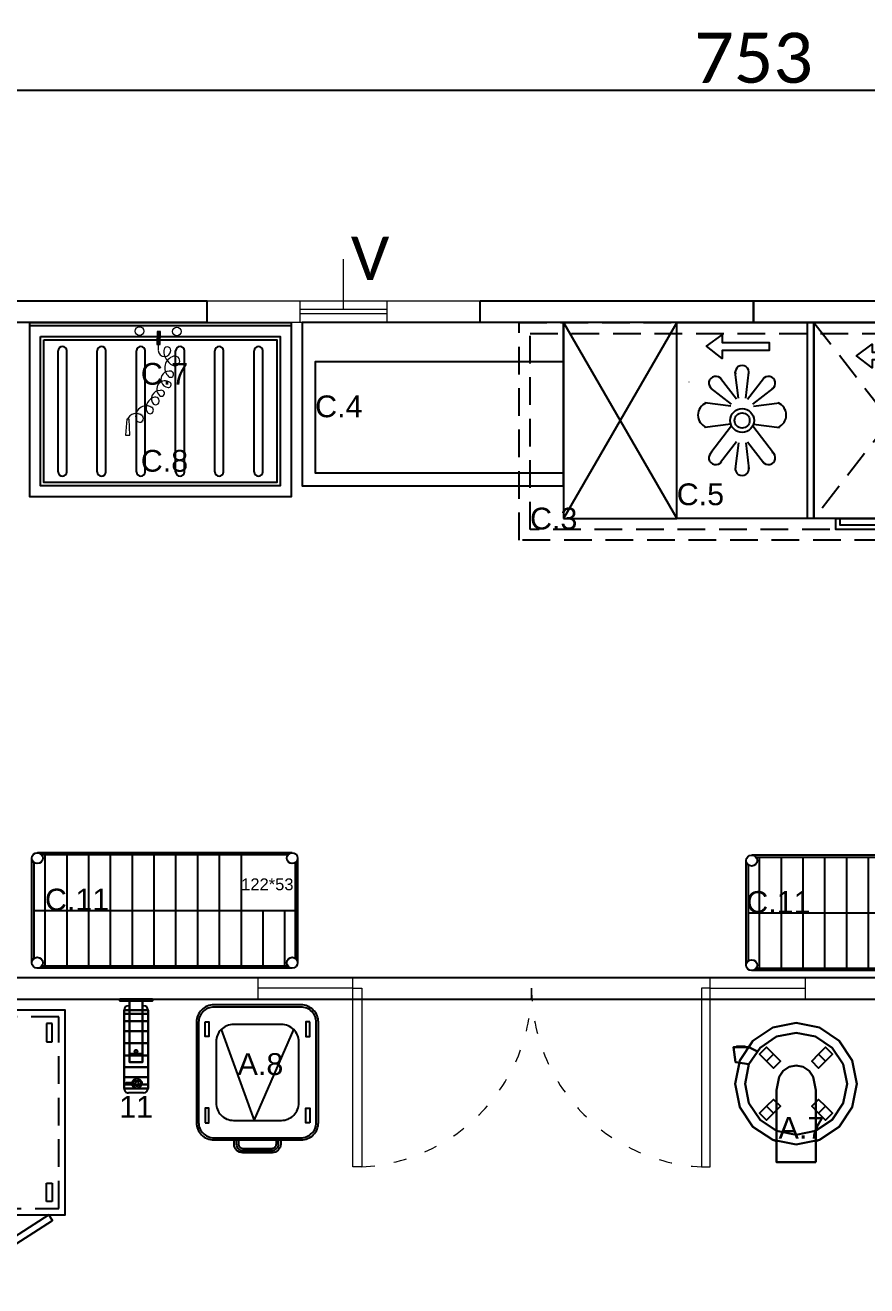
# Model space of a CAD drawing. Header units: millimetres. Extents: x -3516 to 33273, y -7531 to 724.
# Drawn here: x 28550 to 28937, y -2025 to -1446 of the extents above; entities that cross this region are included whole.
import ezdxf

# ---------------------------------------------------------------- set-up
doc = ezdxf.new("R2010")
doc.units = ezdxf.units.MM
for name, pattern in [('ACAD_ISO03W100', [30, 12, -18]), ('ACAD_ISO07W100', [3, 0, -3]), ('DASHED', [19.05, 12.7, -6.35]), ('DOT', [6.35, 0, -6.35])]:
    doc.linetypes.add(name, pattern=pattern)
for name, color, linetype, lineweight in [('-DWG_DETAY4', 7, 'DOT', 18), ('40x60 VAS', 155, 'Continuous', 15), ('DIS-100', 9, 'Continuous', 30), ('GRC- Yazı 1', 3, 'Continuous', 20), ('GRC-Ekipman', 4, 'Continuous', 25), ('KAPI', 37, 'Continuous', 15), ('YAZI', 9, 'Continuous', 20)]:
    doc.layers.add(name, color=color, linetype=linetype, lineweight=lineweight)
for name, color, linetype in [('200-EquipBorder-2d', 9, 'Continuous'), ('200-EquipInternal-2d', 252, 'Continuous'), ('200-EquipRemBorder-3d', 7, 'Continuous'), ('200-EquipSteel-3d', 9, 'Continuous'), ('S2000-002 Çizgi', 7, 'Continuous')]:
    doc.layers.add(name, color=color, linetype=linetype)
doc.styles.add('ekp-yazı', font='arial.ttf', dxfattribs={"height": 10})
doc.styles.add('VEFA', font='calibri.ttf')
doc.dimstyles.new('VEFA$0', dxfattribs={"dimtxt": 23, "dimasz": 8, "dimexe": 8, "dimexo": 20, "dimgap": 3, "dimtad": 1, "dimdec": 1, "dimdsep": 46, "dimtxsty": 'VEFA', "dimblk": 'OBLIQUE', "dimcen": 2.5, "dimclrd": 256, "dimclre": 256, "dimclrt": 8, "dimadec": 0, "dimazin": 0, "dimtfac": 1, "dimtdec": 1, "dimtix": 1, "dimtmove": 0, "dimatfit": 0, "dimldrblk": 'OBLIQUE', "dimfxl": 1, "dimarcsym": 0})

# ---------------------------------------------------------------- blocks, each defined once
blk = doc.blocks.new('A$Ccb6340a7')
at = {"layer": 'DIS-100', "lineweight": -2}
blk.add_lwpolyline([(10, 125.5), (10, 0), (0, 0), (0, 125.5)], close=True, dxfattribs=at)
blk = doc.blocks.new('A$C3c9ccc98')
at = {"layer": '40x60 VAS', "linetype": 'Continuous'}
for p, q in [((42.75, 19.14), (42.75, 29.14)), ((82.75, 19.14), (82.75, 29.14)), ((82.75, 25.14), (42.75, 25.14)), ((82.75, 23.14), (42.75, 23.14)), ((62.75, 23.14), (62.75, 0))]:
    blk.add_line(p, q, dxfattribs=at)
blk.add_lwpolyline([(125.5, 29.14), (0, 29.14), (0, 19.14), (125.5, 19.14)], close=True, dxfattribs=at)
blk = doc.blocks.new('_Oblique')
at = {"color": 0, "linetype": 'ByBlock', "lineweight": -2}
blk.add_line((-0.5, -0.5), (0.5, 0.5), dxfattribs=at)
blk = doc.blocks.new('*D125')
at = {"linetype": 'ACAD_ISO07W100', "lineweight": -2, "transparency": 16777216}
for p, q in [((28508.05, -1476.58), (28508.05, -1476.08)), ((29261.05, -1476.58), (29261.05, -1476.08))]:
    blk.add_line(p, q, dxfattribs=at)
at = {"linetype": 'Continuous', "lineweight": -2, "transparency": 16777216}
blk.add_line((28508.05, -1476.08), (29261.05, -1476.08), dxfattribs=at)
at = {"layer": 'Defpoints', "color": 0, "transparency": 16777216}
for p in [(29261.05, -1476.08), (28508.05, -1572.68), (29261.05, -1572.68)]:
    blk.add_point(p, dxfattribs=at)
at = {"lineweight": -2, "transparency": 16777216, "xscale": 8, "yscale": 8, "zscale": 8, "rotation": 180}
blk.add_blockref('_Oblique', (28508.05, -1476.08), dxfattribs=at)
at = {"lineweight": -2, "transparency": 16777216, "xscale": 8, "yscale": 8, "zscale": 8}
blk.add_blockref('_Oblique', (29261.05, -1476.08), dxfattribs=at)
at = {"color": 8, "transparency": 16777216, "insert": (28884.55, -1461.3), "char_height": 23, "attachment_point": 5, "style": 'VEFA', "bg_fill": 3, "box_fill_scale": 1.1, "bg_fill_color": 256, "bg_fill_true_color": 13158600, "bg_fill_transparency": 0}
blk.add_mtext('753', dxfattribs=at)
blk = doc.blocks.new('A$C4E4F77D6')
at = {"layer": '200-EquipBorder-2d', "color": 4}
for p, q in [((28.65, 63.9, 7.5), (17.95, 61.77, 7.5)), ((39.34, 61.77, 7.5), (28.65, 63.9, 7.5)), ((17.95, 61.77, 7.5), (8.88, 55.71, 7.5)), ((48.41, 55.71, 7.5), (39.34, 61.77, 7.5)), ((6.93, 52.74, 7.5), (0, 52.74, 7.5)), ((0, 52.74, 7.5), (0.91, 45.9, 7.5)), ((8.88, 55.71, 7.5), (6.93, 52.74, 7.5)), ((54.47, 46.65, 7.5), (48.41, 55.71, 7.5)), ((56.6, 35.95, 7.5), (54.47, 46.65, 7.5)), ((2.62, 45.63, 7.5), (0.7, 35.95, 7.5)), ((0.7, 35.95, 7.5), (2.83, 25.25, 7.5)), ((54.47, 25.25, 7.5), (56.6, 35.95, 7.5)), ((2.83, 25.25, 7.5), (8.88, 16.19, 7.5)), ((48.41, 16.19, 7.5), (54.47, 25.25, 7.5)), ((8.88, 16.19, 7.5), (17.95, 10.13, 7.5)), ((39.34, 10.13, 7.5), (48.41, 16.19, 7.5)), ((19.65, 9.64, 7.5), (19.65, 0, 7.5)), ((37.65, 0, 7.5), (37.65, 9.64, 7.5)), ((19.65, 0, 7.5), (37.65, 0, 7.5))]:
    blk.add_line(p, q, dxfattribs=at)
at = {"layer": '200-EquipBorder-2d'}
for p, q in [((0.91, 45.9, 7.5), (2.62, 45.63, 7.5)), ((17.95, 10.13, 7.5), (19.65, 9.64, 7.5)), ((37.65, 9.64, 7.5), (39.34, 10.13, 7.5))]:
    blk.add_line(p, q, dxfattribs=at)
at = {"layer": '200-EquipInternal-2d', "color": 4}
for p, q in [((28.65, 59.35, 7.5), (19.69, 57.57, 7.5)), ((37.6, 57.57, 7.5), (28.65, 59.35, 7.5)), ((12.1, 52.5, 7.5), (7.03, 44.9, 7.5)), ((19.69, 57.57, 7.5), (12.1, 52.5, 7.5)), ((45.19, 52.5, 7.5), (37.6, 57.57, 7.5)), ((50.27, 44.9, 7.5), (45.19, 52.5, 7.5)), ((7.03, 44.9, 7.5), (5.25, 35.95, 7.5)), ((52.05, 35.95, 7.5), (50.27, 44.9, 7.5)), ((5.25, 35.95, 7.5), (7.03, 27, 7.5)), ((50.27, 27, 7.5), (52.05, 35.95, 7.5)), ((7.03, 27, 7.5), (12.1, 19.4, 7.5)), ((45.19, 19.4, 7.5), (50.27, 27, 7.5)), ((12.1, 19.4, 7.5), (19.69, 14.33, 7.5)), ((37.6, 14.33, 7.5), (45.19, 19.4, 7.5))]:
    blk.add_line(p, q, dxfattribs=at)
at = {"layer": '200-EquipInternal-2d'}
for p, q in [((6.93, 52.74, 7.5), (2.83, 46.65, 7.5)), ((2.83, 46.65, 7.5), (2.62, 45.63, 7.5)), ((22.68, 41.85, 7.5), (20.86, 39.11, 7.5)), ((25.42, 43.67, 7.5), (22.68, 41.85, 7.5)), ((28.65, 44.31, 7.5), (25.42, 43.67, 7.5)), ((31.88, 43.67, 7.5), (28.65, 44.31, 7.5)), ((34.61, 41.85, 7.5), (31.88, 43.67, 7.5)), ((36.44, 39.11, 7.5), (34.61, 41.85, 7.5)), ((20.86, 39.11, 7.5), (19.65, 33.02, 7.5)), ((37.65, 33.02, 7.5), (36.44, 39.11, 7.5)), ((19.65, 33.02, 7.5), (19.65, 9.64, 7.5)), ((37.65, 9.64, 7.5), (37.65, 33.02, 7.5))]:
    blk.add_line(p, q, dxfattribs=at)
at = {"layer": '200-EquipRemBorder-3d', "color": 4}
blk.add_3dface([(5.34, 52.97, 90.53), (5.34, 52.97, 79.22), (1.34, 52.97, 79.22), (1.34, 52.97, 90.53)], dxfattribs=at)
at = {"layer": '200-EquipSteel-3d', "color": 4}
for p, q in [((28.65, 59.35, 110.5), (19.69, 57.57, 110.5)), ((37.6, 57.57, 110.5), (28.65, 59.35, 110.5)), ((12.1, 52.5, 110.5), (7.03, 44.9, 110.5)), ((19.69, 57.57, 110.5), (12.1, 52.5, 110.5)), ((45.19, 52.5, 110.5), (37.6, 57.57, 110.5)), ((50.27, 44.9, 110.5), (45.19, 52.5, 110.5)), ((7.03, 44.9, 110.5), (5.25, 35.95, 110.5)), ((52.05, 35.95, 110.5), (50.27, 44.9, 110.5)), ((5.25, 35.95, 110.5), (7.03, 27, 110.5)), ((50.27, 27, 110.5), (52.05, 35.95, 110.5)), ((7.03, 27, 110.5), (12.1, 19.4, 110.5)), ((45.19, 19.4, 110.5), (50.27, 27, 110.5)), ((12.1, 19.4, 110.5), (19.69, 14.33, 110.5)), ((37.6, 14.33, 110.5), (45.19, 19.4, 110.5))]:
    blk.add_line(p, q, dxfattribs=at)
at = {"layer": '200-EquipSteel-3d', "extrusion": (-1, 1.22465e-16, 0)}
for p, q in [((19.65, 9.64, 107.9), (19.65, 9.64, 110.5)), ((37.65, 9.64, 107.9), (37.65, 9.64, 110.5))]:
    blk.add_line(p, q, dxfattribs=at)
at = {"layer": '200-EquipSteel-3d', "color": 4}
for points, invisible_edges in [([(17.95, 61.77, 110.5), (28.65, 35.95, 110.5), (28.65, 63.9, 110.5)], 3), ([(28.65, 63.9, 110.5), (28.65, 35.95, 110.5), (39.34, 61.77, 110.5)], 3), ([(8.88, 55.71, 110.5), (28.65, 35.95, 110.5), (17.95, 61.77, 110.5)], 3), ([(39.34, 61.77, 110.5), (28.65, 35.95, 110.5), (48.41, 55.71, 110.5)], 3), ([(6.93, 52.74, 100.55), (0, 52.74, 100.55), (0.91, 45.9, 100.55), (7.03, 44.9, 100.55)], 8), ([(6.93, 52.74, 100.55), (0, 52.74, 100.55), (0.91, 45.9, 100.55), (7.03, 44.9, 100.55)], 8), ([(2.83, 46.65, 110.5), (28.65, 35.95, 110.5), (8.88, 55.71, 110.5)], 3), ([(48.41, 55.71, 110.5), (28.65, 35.95, 110.5), (54.47, 46.65, 110.5)], 3), ([(0.7, 35.95, 110.5), (28.65, 35.95, 110.5), (2.83, 46.65, 110.5)], 3), ([(54.47, 46.65, 110.5), (28.65, 35.95, 110.5), (56.6, 35.95, 110.5)], 3), ([(2.83, 25.25, 110.5), (28.65, 35.95, 110.5), (0.7, 35.95, 110.5)], 3), ([(8.88, 16.19, 110.5), (28.65, 35.95, 110.5), (2.83, 25.25, 110.5)], 3), ([(17.95, 10.13, 110.5), (28.65, 35.95, 110.5), (8.88, 16.19, 110.5)], 3), ([(28.65, 8, 110.5), (28.65, 35.95, 110.5), (17.95, 10.13, 110.5)], 3), ([(39.34, 10.13, 110.5), (28.65, 35.95, 110.5), (28.65, 8, 110.5)], 3), ([(48.41, 16.19, 110.5), (28.65, 35.95, 110.5), (39.34, 10.13, 110.5)], 3), ([(54.47, 25.25, 110.5), (28.65, 35.95, 110.5), (48.41, 16.19, 110.5)], 3), ([(56.6, 35.95, 110.5), (28.65, 35.95, 110.5), (54.47, 25.25, 110.5)], 3), ([(19.65, 11.44, 94.1), (19.65, 0, 94.1), (19.65, 0, 107.9), (19.65, 11.44, 107.9)], 4), ([(19.65, 9.64, 107.9), (19.65, 0, 107.9), (19.65, 0, 112.5), (19.65, 9.64, 112.5)], 9), ([(37.65, 11.44, 94.1), (37.65, 0, 94.1), (37.65, 0, 107.9), (37.65, 11.44, 107.9)], 4), ([(37.65, 9.64, 107.9), (37.65, 0, 107.9), (37.65, 0, 112.5), (37.65, 9.64, 112.5)], 9)]:
    blk.add_3dface(points, dxfattribs=dict(at, invisible_edges=invisible_edges))
for points in [[(17.95, 61.77, 107.9), (17.95, 61.77, 110.5), (28.65, 63.9, 110.5), (28.65, 63.9, 107.9)], [(28.65, 63.9, 107.9), (28.65, 63.9, 110.5), (39.34, 61.77, 110.5), (39.34, 61.77, 107.9)], [(8.88, 55.71, 107.9), (8.88, 55.71, 110.5), (17.95, 61.77, 110.5), (17.95, 61.77, 107.9)], [(28.65, 59.35, 22.55), (19.69, 57.57, 22.55), (19.69, 57.57, 107.9), (28.65, 59.35, 107.9)], [(37.6, 57.57, 22.55), (28.65, 59.35, 22.55), (28.65, 59.35, 107.9), (37.6, 57.57, 107.9)], [(39.34, 61.77, 107.9), (39.34, 61.77, 110.5), (48.41, 55.71, 110.5), (48.41, 55.71, 107.9)], [(0, 52.74, 25.67), (0, 52.74, 100.55), (6.93, 52.74, 100.55), (6.93, 52.74, 25.67)], [(0, 52.74, 25.67), (0.91, 45.9, 25.67), (0.91, 45.9, 100.55), (0, 52.74, 100.55)], [(2.83, 46.65, 107.9), (2.83, 46.65, 110.5), (8.88, 55.71, 110.5), (8.88, 55.71, 107.9)], [(6.93, 52.74, 25.67), (6.93, 52.74, 100.55), (10.93, 50.74, 100.55), (10.93, 50.74, 25.67)], [(12.1, 52.5, 22.55), (7.03, 44.9, 22.55), (7.03, 44.9, 107.9), (12.1, 52.5, 107.9)], [(19.69, 57.57, 22.55), (12.1, 52.5, 22.55), (12.1, 52.5, 107.9), (19.69, 57.57, 107.9)], [(45.19, 52.5, 22.55), (37.6, 57.57, 22.55), (37.6, 57.57, 107.9), (45.19, 52.5, 107.9)], [(50.27, 44.9, 22.55), (45.19, 52.5, 22.55), (45.19, 52.5, 107.9), (50.27, 44.9, 107.9)], [(48.41, 55.71, 107.9), (48.41, 55.71, 110.5), (54.47, 46.65, 110.5), (54.47, 46.65, 107.9)], [(0.7, 35.95, 107.9), (0.7, 35.95, 110.5), (2.83, 46.65, 110.5), (2.83, 46.65, 107.9)], [(54.47, 46.65, 107.9), (54.47, 46.65, 110.5), (56.6, 35.95, 110.5), (56.6, 35.95, 107.9)], [(7.03, 44.9, 22.55), (5.25, 35.95, 22.55), (5.25, 35.95, 107.9), (7.03, 44.9, 107.9)], [(52.05, 35.95, 22.55), (50.27, 44.9, 22.55), (50.27, 44.9, 107.9), (52.05, 35.95, 107.9)], [(2.83, 25.25, 107.9), (2.83, 25.25, 110.5), (0.7, 35.95, 110.5), (0.7, 35.95, 107.9)], [(5.25, 35.95, 22.55), (7.03, 27, 22.55), (7.03, 27, 107.9), (5.25, 35.95, 107.9)], [(50.27, 27, 22.55), (52.05, 35.95, 22.55), (52.05, 35.95, 107.9), (50.27, 27, 107.9)], [(56.6, 35.95, 107.9), (56.6, 35.95, 110.5), (54.47, 25.25, 110.5), (54.47, 25.25, 107.9)], [(8.88, 16.19, 107.9), (8.88, 16.19, 110.5), (2.83, 25.25, 110.5), (2.83, 25.25, 107.9)], [(7.03, 27, 22.55), (12.1, 19.4, 22.55), (12.1, 19.4, 107.9), (7.03, 27, 107.9)], [(45.19, 19.4, 22.55), (50.27, 27, 22.55), (50.27, 27, 107.9), (45.19, 19.4, 107.9)], [(54.47, 25.25, 107.9), (54.47, 25.25, 110.5), (48.41, 16.19, 110.5), (48.41, 16.19, 107.9)], [(12.1, 19.4, 22.55), (19.69, 14.33, 22.55), (19.69, 14.33, 107.9), (12.1, 19.4, 107.9)], [(37.6, 14.33, 22.55), (45.19, 19.4, 22.55), (45.19, 19.4, 107.9), (37.6, 14.33, 107.9)], [(17.95, 10.13, 107.9), (17.95, 10.13, 110.5), (8.88, 16.19, 110.5), (8.88, 16.19, 107.9)], [(19.69, 14.33, 22.55), (28.65, 12.55, 22.55), (28.65, 12.55, 107.9), (19.69, 14.33, 107.9)], [(28.65, 12.55, 22.55), (37.6, 14.33, 22.55), (37.6, 14.33, 107.9), (28.65, 12.55, 107.9)], [(48.41, 16.19, 107.9), (48.41, 16.19, 110.5), (39.34, 10.13, 110.5), (39.34, 10.13, 107.9)], [(28.65, 8, 107.9), (28.65, 8, 110.5), (17.95, 10.13, 110.5), (17.95, 10.13, 107.9)], [(39.34, 10.13, 107.9), (39.34, 10.13, 110.5), (28.65, 8, 110.5), (28.65, 8, 107.9)], [(37.65, 0, 94.1), (37.65, 0, 112.5), (19.65, 0, 112.5), (19.65, 0, 94.1)]]:
    blk.add_3dface(points, dxfattribs=at)
at = {"layer": '200-EquipSteel-3d', "invisible_edges": 2}
for points in [[(10.93, 50.74, 100.55), (6.93, 52.74, 100.55), (7.03, 44.9, 100.55)], [(10.93, 50.74, 25.67), (6.93, 52.74, 25.67), (7.03, 44.9, 25.67)], [(19.65, 33.02, 110.5), (19.65, 9.64, 110.5), (19.65, 9.64, 112.5), (19.65, 33.02, 112.5)], [(37.65, 33.02, 110.5), (37.65, 9.64, 110.5), (37.65, 9.64, 112.5), (37.65, 33.02, 112.5)]]:
    blk.add_3dface(points, dxfattribs=at)
at = {"layer": '200-EquipSteel-3d', "color": 252}
for points in [[(11.93, 49.48, 7.5), (15.11, 46.3, 7.5), (18.3, 49.48, 7.5), (15.11, 52.67, 7.5)], [(21.48, 46.3, 22.55), (18.3, 49.48, 7.5), (15.11, 52.67, 7.5), (18.3, 49.48, 22.55)], [(39, 49.48, 22.55), (35.82, 46.3, 22.55), (39, 49.48, 7.5), (42.18, 52.67, 7.5)], [(42.18, 52.67, 7.5), (39, 49.48, 7.5), (42.18, 46.3, 7.5), (45.36, 49.48, 7.5)], [(15.11, 46.3, 22.55), (18.3, 43.12, 22.55), (15.11, 46.3, 7.5), (11.93, 49.48, 7.5)], [(18.3, 43.12, 22.55), (15.11, 46.3, 7.5), (18.3, 49.48, 7.5), (21.48, 46.3, 22.55)], [(35.82, 46.3, 22.55), (39, 49.48, 7.5), (42.18, 46.3, 7.5), (39, 43.12, 22.55)], [(39, 43.12, 22.55), (42.18, 46.3, 7.5), (45.36, 49.48, 7.5), (42.18, 46.3, 22.55)], [(18.3, 28.78, 22.55), (15.11, 25.6, 7.5), (11.93, 22.42, 7.5), (15.11, 25.6, 22.55)], [(15.11, 19.23, 7.5), (18.3, 22.42, 7.5), (15.11, 25.6, 7.5), (11.93, 22.42, 7.5)], [(21.48, 25.6, 22.55), (18.3, 22.42, 7.5), (15.11, 25.6, 7.5), (18.3, 28.78, 22.55)], [(18.3, 22.42, 22.55), (21.48, 25.6, 22.55), (18.3, 22.42, 7.5), (15.11, 19.23, 7.5)], [(39, 28.78, 22.55), (42.18, 25.6, 7.5), (39, 22.42, 7.5), (35.82, 25.6, 22.55)], [(42.18, 25.6, 22.55), (39, 28.78, 22.55), (42.18, 25.6, 7.5), (45.36, 22.42, 7.5)], [(45.36, 22.42, 7.5), (42.18, 25.6, 7.5), (39, 22.42, 7.5), (42.18, 19.23, 7.5)]]:
    blk.add_3dface(points, dxfattribs=at)
at = {"layer": '200-EquipSteel-3d'}
for points in [[(0.91, 45.9, 25.67), (0.91, 45.9, 100.55), (7.03, 44.9, 100.55), (7.03, 44.9, 25.67)], [(22.68, 41.85, 110.5), (20.86, 39.11, 110.5), (20.86, 39.11, 112.5), (22.68, 41.85, 112.5)], [(22.68, 41.85, 110.5), (22.68, 41.85, 112.5), (25.42, 43.67, 112.5), (25.42, 43.67, 110.5)], [(28.64, 44.31, 110.5), (25.42, 43.67, 110.5), (25.42, 43.67, 112.5), (28.64, 44.31, 112.5)], [(28.65, 44.31, 110.5), (31.88, 43.67, 110.5), (31.88, 43.67, 112.5), (28.65, 44.31, 112.5)], [(34.61, 41.85, 110.5), (34.61, 41.85, 112.5), (31.88, 43.67, 112.5), (31.88, 43.67, 110.5)], [(34.61, 41.85, 110.5), (36.44, 39.11, 110.5), (36.44, 39.11, 112.5), (34.61, 41.85, 112.5)], [(20.86, 39.11, 110.5), (19.65, 33.02, 110.5), (19.65, 33.02, 112.5), (20.86, 39.11, 112.5)], [(36.44, 39.11, 110.5), (37.65, 33.02, 110.5), (37.65, 33.02, 112.5), (36.44, 39.11, 112.5)], [(35.82, 25.6, 22.55), (39, 22.42, 7.5), (42.18, 19.23, 7.5), (39, 22.42, 22.55)]]:
    blk.add_3dface(points, dxfattribs=at)
blk = doc.blocks.new('BY.OBK2000.(2000t).80-257')
for p, q in [((-257, 5), (-205, -85)), ((-205, 5), (-257, -85)), ((-142, -85), (-142, 5)), ((0, 5), (-20, -85)), ((-20, 5), (0, -85)), ((-177.51, -30.14), (-184.87, -20.65)), ((-176.66, -29.79), (-178.16, -17.88)), ((-173.34, -29.79), (-171.84, -17.88)), ((-172.49, -30.14), (-165.13, -20.65)), ((-179.86, -32.49), (-189.35, -25.13)), ((-170.14, -32.49), (-160.65, -25.13)), ((-180.21, -33.34), (-192.12, -31.84)), ((-169.79, -33.34), (-157.88, -31.84)), ((-180.21, -41.66), (-192.12, -43.16)), ((-179.86, -42.51), (-189.35, -54.87)), ((-170.14, -42.51), (-160.65, -54.87)), ((-169.79, -41.66), (-157.88, -43.16)), ((-177.51, -49.86), (-184.87, -59.35)), ((-176.66, -50.21), (-178.16, -62.12)), ((-173.34, -50.21), (-171.84, -62.12)), ((-172.49, -49.86), (-165.13, -59.35))]:
    blk.add_line(p, q)
at = {"linetype": 'DASHED'}
for p, q in [((-142, 5), (-72, -85)), ((-72, 5), (-142, -85))]:
    blk.add_line(p, q, dxfattribs=at)
for points in [[(-257, -85), (-205, -85), (-205, 5), (-257, 5)], [(-205, 5), (-20, 5), (-20, -85), (-205, -85)], [(-145, 5), (-142, 5), (-142, -85), (-145, -85)], [(-142, 5), (-72, 5), (-72, -85), (-142, -85)], [(-69, 5), (-72, 5), (-72, -85), (-69, -85)], [(-20, -85), (0, -85), (0, 5), (-20, 5)], [(-162.51, -4.26), (-162.51, -4.26), (-162.51, -7.86), (-184.11, -7.86), (-184.11, -11.46), (-191.31, -5.94), (-184.11, -0.66), (-184.11, -4.26)], [(-93.71, -8.57), (-93.71, -8.57), (-93.71, -12.17), (-115.31, -12.17), (-115.31, -15.77), (-122.51, -10.24), (-115.31, -4.97), (-115.31, -8.57)], [(-31.19, -8.57), (-31.19, -8.57), (-31.19, -12.17), (-52.79, -12.17), (-52.79, -15.77), (-59.99, -10.24), (-52.79, -4.97), (-52.79, -8.57)], [(-82, -90), (-132, -90), (-132, -85), (-82, -85)], [(-84, -88), (-130, -88), (-130, -85), (-84, -85)]]:
    blk.add_lwpolyline(points, close=True)
for radius in [5.47, 3.47]:
    blk.add_circle((-175, -40), radius)
for centre, radius, start, end in [((-175, -17.88), 3.16, 348.31939, 191.68061), ((-187.11, -22.89), 3.16, 33.31939, 236.68061), ((-162.89, -22.89), 3.16, 303.31939, 146.68061), ((-189.27, -37.5), 6.02, 111.60333, 248.39667), ((-160.73, -37.5), 6.02, 291.60333, 68.39667), ((-187.11, -57.11), 3.16, 123.31939, 326.68061), ((-162.89, -57.11), 3.16, 213.31939, 56.68061), ((-175, -62.12), 3.16, 168.31939, 11.68061)]:
    blk.add_arc(centre, radius, start, end)
blk = doc.blocks.new('K.Y.EVY.SPREY Ü.120-80')
at = {"lineweight": 0}
h = blk.add_hatch(color=149, dxfattribs=at)
h.paths.add_polyline_path([(48.7, -41.8, -0.025454), (48.86, -41.28, 0.278063), (44.82, -44.18), (45.28, -44.38, -0.265675)])
h.paths.add_polyline_path([(49.4, -41.27, 0.028094), (48.86, -41.28, 0.025454), (48.7, -41.8, -0.030609), (49.22, -41.77, -0.027259)])
h.paths.add_polyline_path([(49.4, -41.27, 0.027259), (49.22, -41.77, -0.171751), (51.94, -42.72), (51.94, -42.72), (51.94, -42.72, -1.347305), (49.26, -44.55, -0.147228), (49.22, -41.77, 0.030609), (48.7, -41.8, 0.138731), (48.79, -44.7, 1.347306), (52.25, -42.33, 0.162476)])
h.paths.add_polyline_path([(56.5, -39.04), (56.77, -38.62, 0.483116), (48.86, -41.28, -0.028094), (49.4, -41.27, -0.470681)])
at = {"color": 149, "lineweight": 0}
for p, q in [((58.44, -4.12), (58.39, -10.03)), ((58.44, -4.12), (58.39, -10.03)), ((60, -4.14), (58.44, -4.12)), ((60, -4.14), (58.44, -4.12)), ((59.1, -4.14), (59.01, -12.78)), ((59.94, -10.05), (60, -4.14)), ((59.94, -10.05), (60, -4.14)), ((44.51, -44.38), (44.04, -51.68)), ((44.51, -44.38), (44.04, -51.68)), ((45.58, -44.39), (44.51, -44.38)), ((45.58, -44.39), (44.51, -44.38)), ((45.9, -51.7), (45.58, -44.39)), ((45.9, -51.7), (45.58, -44.39)), ((44.04, -51.68), (45.9, -51.7))]:
    blk.add_line(p, q, dxfattribs=at)
at = {"color": 251, "lineweight": 0}
blk.add_line((58.39, -10.03), (59.94, -10.05), dxfattribs=at)
blk.add_line((58.39, -10.03), (59.94, -10.05), dxfattribs=at)
at = {"color": 251}
for p, q in [((13, -68.5), (13, -13)), ((17, -68.5), (17, -13)), ((31, -68.5), (31, -13)), ((35, -68.5), (35, -13)), ((49, -68.5), (49, -13)), ((53, -68.5), (53, -13)), ((67, -68.5), (67, -13)), ((71, -68.5), (71, -13)), ((85, -68.5), (85, -13)), ((89, -68.5), (89, -13)), ((103, -68.5), (103, -13)), ((107, -68.5), (107, -13))]:
    blk.add_line(p, q, dxfattribs=at)
for points in [[(0, 0), (120, 0), (120, -80), (0, -80)], [(0, 0), (120, 0), (120, -1.5), (0, -1.5)], [(5, -6.5), (115, -6.5), (115, -75), (5, -75)], [(6.5, -8), (113.5, -8), (113.5, -73.5), (6.5, -73.5)]]:
    blk.add_lwpolyline(points, close=True)
at = {"color": 149, "lineweight": 0}
for centre in [(50.36, -3.92), (67.51, -4.09)]:
    blk.add_circle(centre, 1.99, dxfattribs=at)
at = {"color": 251}
for centre, start, end in [((15, -13), 0, 180), ((33, -13), 0, 180), ((51, -13), 0, 180), ((69, -13), 0, 180), ((87, -13), 0, 180), ((105, -13), 0, 180), ((15, -68.5), 180, 0), ((33, -68.5), 180, 0), ((51, -68.5), 180, 0), ((69, -68.5), 180, 0), ((87, -68.5), 180, 0), ((105, -68.5), 180, 0)]:
    blk.add_arc(centre, 2, start, end, dxfattribs=at)
at = {"color": 149, "lineweight": 0}
for centre, radius, start, end in [((63.13, -12.82), 1.6, 359.43001, 179.43001), ((61.87, -12.81), 2.86, 179.43001, 359.43001), ((69.17, -12.88), 7.64, 179.43001, 242.03458), ((67.53, -20.83), 5.53, 105.76632, 225.7833), ((66.64, -17.65), 2.23, 242.03458, 105.76632), ((64.04, -26.08), 3.8, 74.94983, 261.67628), ((64.66, -23.77), 1.41, 225.7833, 74.94983), ((62.11, -30.62), 3.83, 52.40892, 229.11119), ((63.68, -28.59), 1.26, 261.67628, 52.40892), ((58.46, -39.14), 4.98, 103.11986, 200.77428), ((59.63, -35.02), 3.77, 86.01564, 220.67721), ((57.73, -36.01), 1.76, 236.80878, 103.11986), ((60.5, -32.49), 1.37, 229.11119, 116.32433), ((53.46, -43.12), 4.83, 57.01034, 197.57947), ((55.25, -40.36), 1.54, 200.77428, 57.01034), ((48.83, -46.11), 4.31, 51.245, 156.7533), ((50.47, -44.07), 1.7, 197.57947, 51.245)]:
    blk.add_arc(centre, radius, start, end, dxfattribs=at)
blk.add_solid([(59.94, -10.05), (58.39, -10.03), (60, -4.14), (58.44, -4.12)], dxfattribs=at)
blk = doc.blocks.new('A$Cf11adf9e')
at = {"color": 7, "ltscale": 5}
for p, q in [((119.5, 53), (2.51, 53)), ((117.5, 52), (4.5, 52)), ((119.5, 0), (2.5, 0)), ((117.5, 1), (4.5, 1))]:
    blk.add_line(p, q, dxfattribs=at)
at = {"color": 7}
for p, q in [((0, 2.5), (0, 50.5)), ((1, 4.5), (1, 48.5)), ((121, 48.5), (121, 4.5)), ((121, 4.5), (121, 48.5)), ((122, 50.5), (122, 2.5))]:
    blk.add_line(p, q, dxfattribs=at)
at = {"color": 149, "ltscale": 5}
for p, q in [((6, 52), (6, 1)), ((16, 52), (16, 1)), ((26, 52), (26, 1)), ((36, 52), (36, 1)), ((46, 52), (46, 1)), ((56, 52), (56, 1)), ((66, 52), (66, 1)), ((76, 52), (76, 1)), ((86, 52), (86, 1)), ((96, 52), (96, 1)), ((1, 26.5), (121, 26.5)), ((106, 26.5), (106, 1)), ((116, 26.5), (116, 1))]:
    blk.add_line(p, q, dxfattribs=at)
at = {"color": 7, "ltscale": 5}
for centre in [(2.5, 50.5), (119.5, 50.5), (2.5, 2.5), (119.5, 2.5)]:
    blk.add_circle(centre, 2.5, dxfattribs=at)
at = {"layer": 'GRC- Yazı 1', "color": 242, "true_color": 0xcd2027, "style": 'ekp-yazı'}
blk.add_text('122*53', height=5.425, dxfattribs=at).set_placement((96.08, 35.79))
blk = doc.blocks.new('ASDQ2WE1241245')
at = {"layer": 'KAPI', "color": 3}
for p, q in [((178099.81, 119041.46), (178099.81, 119051.46)), ((178263.81, 119041.46), (178263.81, 119051.46)), ((178099.81, 119046.46), (178056.31, 119046.46)), ((178263.81, 119046.46), (178307.31, 119046.46))]:
    blk.add_line(p, q, dxfattribs=at)
blk.add_lwpolyline([(178056.31, 119051.46), (178307.31, 119051.46), (178307.31, 119041.46), (178056.31, 119041.46)], close=True, dxfattribs=at)
at = {"layer": 'KAPI', "color": 3, "linetype": 'Continuous', "ltscale": 0.5}
for points in [[(178099.81, 119046.46), (178103.81, 119046.46), (178103.81, 118964.46), (178099.81, 118964.46), (178099.81, 119046.46)], [(178263.81, 119046.46), (178259.81, 119046.46), (178259.81, 118964.46), (178263.81, 118964.46), (178263.81, 119046.46)]]:
    blk.add_lwpolyline(points, dxfattribs=at)
at = {"layer": 'KAPI', "color": 3, "linetype": 'ACAD_ISO03W100', "ltscale": 0.5}
for centre, start, end in [((178099.63, 119046.53), 272.91666, 359.94754), ((178263.99, 119046.53), 180.05246, 267.08334)]:
    blk.add_arc(centre, 82.18, start, end, dxfattribs=at)
blk = doc.blocks.new('A$C131D4DE8')
at = {"layer": 'S2000-002 Çizgi'}
for p, q in [((0, 118.04), (0, 117.04)), ((0, 117.04), (0, 43.03)), ((8, 119.04), (1, 119.04)), ((2, 45.03), (2, 116.04)), ((3, 117.04), (8, 117.04)), ((8, 117.04), (8, 119.04)), ((1, 42.03), (8, 42.03)), ((8, 44.03), (3, 44.03)), ((8, 42.03), (8, 44.03))]:
    blk.add_line(p, q, dxfattribs=at)
for points in [[(8, 32.53), (82, 32.53), (82, 126.53), (8, 126.53)], [(29.79, 0.36), (76.12, 30.01), (74.5, 32.53), (28.18, 2.89)]]:
    blk.add_lwpolyline(points, close=True, dxfattribs=at)
at = {"layer": 'S2000-002 Çizgi', "linetype": 'DASHED'}
for points in [[(11, 35.53), (79, 35.53), (79, 123.53), (11, 123.53)], [(14.01, 120.41), (16.62, 120.41), (16.62, 111.98), (14.01, 111.98)], [(75.99, 120.41), (73.38, 120.41), (73.38, 111.98), (75.99, 111.98)], [(14.01, 38.66), (16.62, 38.66), (16.62, 47.09), (14.01, 47.09)], [(75.99, 38.66), (73.38, 38.66), (73.38, 47.09), (75.99, 47.09)]]:
    blk.add_lwpolyline(points, close=True, dxfattribs=at)
at = {"layer": 'S2000-002 Çizgi', "const_width": 0.5}
blk.add_lwpolyline([(32.32, 1.98), (33.36, 0.35), (40.33, 4.78), (42.11, 5.91)], dxfattribs=at)
at = {"layer": 'S2000-002 Çizgi'}
for centre, radius, start, end in [((1, 118.04), 1, 90, 180), ((3, 116.04), 1, 90, 180), ((1, 43.03), 1, 180, 270), ((3, 45.03), 1, 180, 270), ((78.52, 40.2), 62.66, 187.02959, 216.54948)]:
    blk.add_arc(centre, radius, start, end, dxfattribs=at)
blk = doc.blocks.new('mutfak hortumu.')
for p, q in [((-3.5, 0), (3.5, 0)), ((-5.5, -37.98), (-5.5, -2)), ((5.5, -2), (5.5, -37.98)), ((-3, -39.98), (-3.5, -39.98)), ((3.5, -39.98), (3, -39.98))]:
    blk.add_line(p, q)
at = {"color": 251}
for p, q in [((-2.62, -3.59, 147.29), (-1.78, -2.43, 147.29)), ((-2.62, -5.02, 147.29), (-2.62, -3.59, 147.29)), ((-1.78, -6.18, 147.29), (-2.62, -5.02, 147.29)), ((-1.78, -2.43, 147.29), (-0.42, -1.99, 147.29)), ((-0.8, -3.26, 154.49), (-1.34, -3.8, 154.49)), ((-1.34, -3.8, 154.49), (-1.34, -4.57, 154.49)), ((-1.34, -4.57, 154.49), (-0.8, -5.11, 154.49)), ((-0.04, -3.26, 154.49), (-0.8, -3.26, 154.49)), ((-0.8, -5.11, 154.49), (-0.04, -5.11, 154.49)), ((-0.42, -1.99, 147.29), (0.94, -2.43, 147.29)), ((0.5, -3.8, 154.49), (-0.04, -3.26, 154.49)), ((-0.04, -5.11, 154.49), (0.5, -4.57, 154.49)), ((0.5, -4.57, 154.49), (0.5, -3.8, 154.49)), ((0.94, -2.43, 147.29), (1.78, -3.59, 147.29)), ((1.78, -5.02, 147.29), (0.94, -6.18, 147.29)), ((1.78, -3.59, 147.29), (1.78, -5.02, 147.29)), ((-0.42, -6.62, 147.29), (-1.78, -6.18, 147.29)), ((0.94, -6.18, 147.29), (-0.42, -6.62, 147.29)), ((-3, -39.98), (-3, -17.88)), ((-3, -17.88), (3, -17.88)), ((3, -17.88), (3, -39.98)), ((-3, -42.3), (-3, -39.98)), ((3, -42.3), (3, -39.98)), ((-7.5, -43), (-7.5, -42.3)), ((-3, -42.3), (-7.5, -42.3)), ((7.5, -43), (-7.5, -43)), ((3, -42.3), (-3, -42.3)), ((-3, -42.3), (-3, -42.3)), ((7.5, -42.3), (3, -42.3)), ((3, -42.3), (3, -42.3)), ((7.5, -43), (7.5, -42.3))]:
    blk.add_line(p, q, dxfattribs=at)
for centre, start, end in [((-3.5, -2), 90, 180), ((3.5, -2), 360, 90), ((-3.5, -37.98), 180, 270), ((3.5, -37.98), 270, 360)]:
    blk.add_arc(centre, 2, start, end)
blk.add_point((0, -43), dxfattribs=at)
for points in [[(5.5, -2, 170.15), (-5.5, -2, 170.15), (-5.5, -2, 175.85), (5.5, -2, 175.85)], [(5.5, -2, 175.85), (-5.5, -2, 175.85), (-5.5, -3.76, 181.27), (5.5, -3.76, 181.27)], [(5.5, -3.76, 164.73), (-5.5, -3.76, 164.73), (-5.5, -2, 170.15), (5.5, -2, 170.15)], [(-5.5, -3.76, 181.27), (-5.5, -7.11, 185.88), (5.5, -7.11, 185.88), (5.5, -3.76, 181.27)], [(5.5, -7.11, 160.12), (-5.5, -7.11, 160.12), (-5.5, -3.76, 164.73), (5.5, -3.76, 164.73)], [(5.5, -7.11, 185.88), (-5.5, -7.11, 185.88), (-5.5, -11.72, 189.23), (5.5, -11.72, 189.23)], [(-5.5, -11.72, 156.77), (-5.5, -7.11, 160.12), (5.5, -7.11, 160.12), (5.5, -11.72, 156.77)], [(5.5, -11.72, 189.23), (-5.5, -11.72, 189.23), (-5.5, -17.14, 190.99), (5.5, -17.14, 190.99)], [(-5.5, -17.14, 155.01), (-5.5, -11.72, 156.77), (5.5, -11.72, 156.77), (5.5, -17.14, 155.01)], [(-5.5, -17.14, 190.99), (-5.5, -22.84, 190.99), (5.5, -22.84, 190.99), (5.5, -17.14, 190.99)], [(-5.5, -22.84, 155.01), (-5.5, -17.14, 155.01), (5.5, -17.14, 155.01), (5.5, -22.84, 155.01)], [(5.5, -22.84, 190.99), (-5.5, -22.84, 190.99), (-5.5, -28.26, 189.23), (5.5, -28.26, 189.23)], [(-5.5, -22.84, 155.01), (5.5, -22.84, 155.01), (5.5, -28.26, 156.77), (-5.5, -28.26, 156.77)], [(-5.5, -32.87, 185.88), (5.5, -32.87, 185.88), (5.5, -28.26, 189.23), (-5.5, -28.26, 189.23)], [(-5.5, -28.26, 156.77), (5.5, -28.26, 156.77), (5.5, -32.87, 160.12), (-5.5, -32.87, 160.12)], [(-5.5, -36.22, 181.27), (5.5, -36.22, 181.27), (5.5, -32.87, 185.88), (-5.5, -32.87, 185.88)], [(-5.5, -32.87, 160.12), (5.5, -32.87, 160.12), (5.5, -36.22, 164.73), (-5.5, -36.22, 164.73)], [(-5.5, -37.98, 175.85), (5.5, -37.98, 175.85), (5.5, -36.22, 181.27), (-5.5, -36.22, 181.27)], [(-5.5, -36.22, 164.73), (5.5, -36.22, 164.73), (5.5, -37.98, 170.15), (-5.5, -37.98, 170.15)], [(-5.5, -37.98, 170.15), (5.5, -37.98, 170.15), (5.5, -37.98, 175.85), (-5.5, -37.98, 175.85)]]:
    blk.add_3dface(points)
at = {"invisible_edges": 6}
for points in [[(-5.5, -2, 175.85), (-5.5, -3.76, 181.27), (-5.5, -19.99, 173), (-5.5, -2, 175.85)], [(-5.5, -2, 170.15), (-5.5, -2, 175.85), (-5.5, -19.99, 173), (-5.5, -2, 170.15)], [(-5.5, -3.76, 164.73), (-5.5, -2, 170.15), (-5.5, -19.99, 173), (-5.5, -3.76, 164.73)], [(-5.5, -3.76, 181.27), (-5.5, -7.11, 185.88), (-5.5, -19.99, 173), (-5.5, -3.76, 181.27)], [(-5.5, -7.11, 160.12), (-5.5, -3.76, 164.73), (-5.5, -19.99, 173), (-5.5, -7.11, 160.12)], [(5.5, -3.76, 164.73), (5.5, -2, 170.15), (5.5, -19.99, 173), (5.5, -3.76, 164.73)], [(5.5, -2, 170.15), (5.5, -2, 175.85), (5.5, -19.99, 173), (5.5, -2, 170.15)], [(5.5, -2, 175.85), (5.5, -3.76, 181.27), (5.5, -19.99, 173), (5.5, -2, 175.85)], [(5.5, -7.11, 160.12), (5.5, -3.76, 164.73), (5.5, -19.99, 173), (5.5, -7.11, 160.12)], [(5.5, -3.76, 181.27), (5.5, -7.11, 185.88), (5.5, -19.99, 173), (5.5, -3.76, 181.27)], [(-5.5, -7.11, 185.88), (-5.5, -11.72, 189.23), (-5.5, -19.99, 173), (-5.5, -7.11, 185.88)], [(-5.5, -11.72, 156.77), (-5.5, -7.11, 160.12), (-5.5, -19.99, 173), (-5.5, -11.72, 156.77)], [(5.5, -11.72, 156.77), (5.5, -7.11, 160.12), (5.5, -19.99, 173), (5.5, -11.72, 156.77)], [(5.5, -7.11, 185.88), (5.5, -11.72, 189.23), (5.5, -19.99, 173), (5.5, -7.11, 185.88)], [(-5.5, -11.72, 189.23), (-5.5, -17.14, 190.99), (-5.5, -19.99, 173), (-5.5, -11.72, 189.23)], [(-5.5, -17.14, 155.01), (-5.5, -11.72, 156.77), (-5.5, -19.99, 173), (-5.5, -17.14, 155.01)], [(-5.5, -17.14, 190.99), (-5.5, -22.84, 190.99), (-5.5, -19.99, 173), (-5.5, -17.14, 190.99)], [(-5.5, -22.84, 155.01), (-5.5, -17.14, 155.01), (-5.5, -19.99, 173), (-5.5, -22.84, 155.01)], [(5.5, -17.14, 155.01), (5.5, -11.72, 156.77), (5.5, -19.99, 173), (5.5, -17.14, 155.01)], [(5.5, -11.72, 189.23), (5.5, -17.14, 190.99), (5.5, -19.99, 173), (5.5, -11.72, 189.23)], [(5.5, -22.84, 155.01), (5.5, -17.14, 155.01), (5.5, -19.99, 173), (5.5, -22.84, 155.01)], [(5.5, -17.14, 190.99), (5.5, -22.84, 190.99), (5.5, -19.99, 173), (5.5, -17.14, 190.99)], [(-5.5, -28.26, 156.77), (-5.5, -22.84, 155.01), (-5.5, -19.99, 173), (-5.5, -28.26, 156.77)], [(-5.5, -32.87, 160.12), (-5.5, -28.26, 156.77), (-5.5, -19.99, 173), (-5.5, -32.87, 160.12)], [(-5.5, -36.22, 164.73), (-5.5, -32.87, 160.12), (-5.5, -19.99, 173), (-5.5, -36.22, 164.73)], [(-5.5, -37.98, 170.15), (-5.5, -36.22, 164.73), (-5.5, -19.99, 173), (-5.5, -37.98, 170.15)], [(-5.5, -37.98, 175.85), (-5.5, -37.98, 170.15), (-5.5, -19.99, 173), (-5.5, -37.98, 175.85)], [(-5.5, -36.22, 181.27), (-5.5, -37.98, 175.85), (-5.5, -19.99, 173), (-5.5, -36.22, 181.27)], [(-5.5, -32.87, 185.88), (-5.5, -36.22, 181.27), (-5.5, -19.99, 173), (-5.5, -32.87, 185.88)], [(-5.5, -28.26, 189.23), (-5.5, -32.87, 185.88), (-5.5, -19.99, 173), (-5.5, -28.26, 189.23)], [(-5.5, -22.84, 190.99), (-5.5, -28.26, 189.23), (-5.5, -19.99, 173), (-5.5, -22.84, 190.99)], [(5.5, -22.84, 190.99), (5.5, -28.26, 189.23), (5.5, -19.99, 173), (5.5, -22.84, 190.99)], [(5.5, -28.26, 189.23), (5.5, -32.87, 185.88), (5.5, -19.99, 173), (5.5, -28.26, 189.23)], [(5.5, -32.87, 185.88), (5.5, -36.22, 181.27), (5.5, -19.99, 173), (5.5, -32.87, 185.88)], [(5.5, -36.22, 181.27), (5.5, -37.98, 175.85), (5.5, -19.99, 173), (5.5, -36.22, 181.27)], [(5.5, -37.98, 175.85), (5.5, -37.98, 170.15), (5.5, -19.99, 173), (5.5, -37.98, 175.85)], [(5.5, -37.98, 170.15), (5.5, -36.22, 164.73), (5.5, -19.99, 173), (5.5, -37.98, 170.15)], [(5.5, -36.22, 164.73), (5.5, -32.87, 160.12), (5.5, -19.99, 173), (5.5, -36.22, 164.73)], [(5.5, -32.87, 160.12), (5.5, -28.26, 156.77), (5.5, -19.99, 173), (5.5, -32.87, 160.12)], [(5.5, -28.26, 156.77), (5.5, -22.84, 155.01), (5.5, -19.99, 173), (5.5, -28.26, 156.77)]]:
    blk.add_3dface(points, dxfattribs=at)
at = {"color": 251}
for points in [[(-2.32, -5.32, 154.49), (-2.32, -5.32, 150.89), (-2.32, -3.29, 150.89), (-2.32, -3.29, 154.49)], [(-2.32, -5.32, 150.89), (-2.32, -5.32, 150.89), (-2.32, -5.32, 150.89), (-2.32, -3.29, 150.89)], [(-2.32, -3.29, 154.49), (-2.32, -3.29, 150.89), (1.48, -3.29, 150.89), (1.48, -3.29, 154.49)], [(-2.32, -3.29, 150.89), (-2.32, -5.32, 150.89), (1.48, -5.32, 150.89), (1.48, -3.29, 150.89)], [(1.48, -3.29, 154.49), (1.48, -3.29, 154.49), (-2.32, -3.29, 154.49)], [(1.48, -3.29, 154.49), (1.48, -5.32, 154.49), (-2.32, -5.32, 154.49), (-2.32, -3.29, 154.49)], [(1.48, -5.32, 154.49), (1.48, -5.32, 150.89), (-2.32, -5.32, 150.89), (-2.32, -5.32, 154.49)], [(1.48, -5.32, 150.89), (1.48, -5.32, 150.89), (-2.32, -5.32, 150.89)], [(1.48, -3.29, 154.49), (1.48, -3.29, 150.89), (1.48, -3.29, 154.49)], [(1.48, -3.29, 150.89), (1.48, -5.32, 150.89), (1.48, -5.32, 154.49), (1.48, -3.29, 154.49)], [(1.98, -4.05, 152.49), (3.98, -4.05, 163.49), (3.98, -4.55, 163.49), (1.98, -4.55, 152.49)], [(2.48, -4.05, 152.49), (1.98, -4.05, 152.49), (3.98, -4.05, 163.49), (4.48, -4.05, 163.49)], [(1.98, -4.55, 152.49), (2.48, -4.55, 152.49), (4.48, -4.55, 163.49), (3.98, -4.55, 163.49)], [(2.48, -4.05, 152.49), (4.48, -4.05, 163.49), (4.48, -4.55, 163.49), (2.48, -4.55, 152.49)], [(4.48, -4.05, 163.49), (3.98, -4.05, 163.49), (3.98, -4.55, 163.49), (4.48, -4.55, 163.49)], [(3, -13.99, 196), (3, -17.99, 193.25), (-3, -17.99, 193.25), (-3, -13.99, 196)], [(-3, -17.99, 193.25), (-3, -13.99, 196), (-3, -42.3, 196), (-3, -40.8, 193.25)], [(3, -42.3, 196), (3, -13.99, 196), (-3, -13.99, 196), (-3, -42.3, 196)], [(-3, -17.99, 152.25), (-3, -13.99, 150), (-3, -42.3, 150), (-3, -40.8, 152.25)], [(3, -42.3, 150), (3, -13.99, 150), (-3, -13.99, 150), (-3, -42.3, 150)], [(3, -17.99, 193.25), (3, -13.99, 196), (3, -42.3, 196), (3, -40.8, 193.25)], [(3, -17.99, 152.25), (3, -13.99, 150), (3, -42.3, 150), (3, -40.8, 152.25)], [(-0.34, -18.41, 191), (-0.68, -18.99, 191), (-0.68, -18.99, 193.25), (-0.34, -18.41, 193.25)], [(-0.34, -18.41, 150.09), (-0.68, -18.99, 150.09), (-0.68, -18.99, 155), (-0.34, -18.41, 155)], [(-0.68, -18.99, 191), (-0.34, -19.58, 191), (-0.34, -19.58, 193.25), (-0.68, -18.99, 193.25)], [(-0.68, -18.99, 150.09), (-0.34, -19.58, 150.09), (-0.34, -19.58, 155), (-0.68, -18.99, 155)], [(-0.34, -18.41, 191), (-0.34, -18.41, 193.25), (0.34, -18.41, 193.25), (0.34, -18.41, 191)], [(-0.34, -18.41, 150.09), (-0.34, -18.41, 155), (0.34, -18.41, 155), (0.34, -18.41, 150.09)], [(-0.34, -19.58, 191), (0.34, -19.58, 191), (0.34, -19.58, 193.25), (-0.34, -19.58, 193.25)], [(-0.34, -19.58, 150.09), (0.34, -19.58, 150.09), (0.34, -19.58, 155), (-0.34, -19.58, 155)], [(0.68, -18.99, 191), (0.34, -18.41, 191), (0.34, -18.41, 193.25), (0.68, -18.99, 193.25)], [(0.68, -18.99, 150.09), (0.34, -18.41, 150.09), (0.34, -18.41, 155), (0.68, -18.99, 155)], [(0.68, -18.99, 191), (0.68, -18.99, 193.25), (0.34, -19.58, 193.25), (0.34, -19.58, 191)], [(0.68, -18.99, 150.09), (0.68, -18.99, 155), (0.34, -19.58, 155), (0.34, -19.58, 150.09)], [(7.5, -42.3, 150), (-7.5, -42.3, 150), (-7.5, -42.3, 196), (7.5, -42.3, 196)], [(-7.5, -42.3, 150), (-7.5, -42.3, 196), (-7.5, -43, 196), (-7.5, -43, 150)], [(7.5, -43, 196), (7.5, -42.3, 196), (-7.5, -42.3, 196), (-7.5, -43, 196)], [(7.5, -43, 150), (7.5, -42.3, 150), (-7.5, -42.3, 150), (-7.5, -43, 150)], [(7.5, -43, 150), (-7.5, -43, 150), (-7.5, -43, 196), (7.5, -43, 196)], [(-3, -40.8, 152.25), (-3, -42.3, 150), (-3, -42.3, 196), (-3, -40.8, 193.25)], [(3, -40.8, 152.25), (3, -42.3, 150), (3, -42.3, 196), (3, -40.8, 193.25)], [(7.5, -42.3, 150), (7.5, -42.3, 196), (7.5, -43, 196), (7.5, -43, 150)]]:
    blk.add_3dface(points, dxfattribs=at)
blk = doc.blocks.new('Rubbermaid.240lt')
at = {"color": 251}
for p, q in [((11.34, 56.53), (26.5, 14.87)), ((26.5, 14.87), (44.66, 56.53))]:
    blk.add_line(p, q, dxfattribs=at)
for points in [[(0, 59.87), (0, 13.87, 0.414214), (8, 5.87), (48, 5.87, 0.414214), (56, 13.87), (56, 59.87, 0.414214), (48, 67.87), (8, 67.87, 0.414214)], [(1, 59.87), (1, 13.87, 0.414214), (8, 6.87), (48, 6.87, 0.414214), (55, 13.87), (55, 59.87, 0.414214), (48, 66.87), (8, 66.87, 0.414214)]]:
    blk.add_lwpolyline(points, format="xyb", close=True)
for points in [[(3.99, 60.06), (5.77, 60.06), (5.77, 53.32), (3.99, 53.32)], [(52.01, 60.06), (50.23, 60.06), (50.23, 53.32), (52.01, 53.32)], [(3.99, 13.69), (5.77, 13.69), (5.77, 20.43), (3.99, 20.43)], [(52.01, 13.69), (50.23, 13.69), (50.23, 20.43), (52.01, 20.43)]]:
    blk.add_lwpolyline(points, close=True, dxfattribs=at)
for points in [[(9, 50.87), (9, 22.87, 0.414214), (17, 14.87), (39, 14.87, 0.414214), (47, 22.87), (47, 50.87, 0.414214), (39, 58.87), (17, 58.87, 0.414214)], [(19.3, 5.87), (19.3, 4, 0.414214), (21.3, 2), (34.7, 2, 0.414214), (36.7, 4), (36.7, 5.87), (38.7, 5.87), (38.7, 4, -0.414214), (34.7, 0), (21.3, 0, -0.414214), (17.3, 4), (17.3, 5.87)]]:
    blk.add_lwpolyline(points, format="xyb", close=True, dxfattribs=at)
blk.add_lwpolyline([(18.3, 5.87), (18.3, 4, 0.414214), (21.3, 1), (34.7, 1, 0.414214), (37.7, 4), (37.7, 5.87)], format="xyb", dxfattribs=at)

msp = doc.modelspace()

# ---------------------------------------------------------------- linework, layer by layer
at = {"layer": '-DWG_DETAY4', "color": 251, "lineweight": 15}
msp.add_lwpolyline([(28854.853, -1609.935), (28859.853, -1609.935)], dxfattribs=at)
for p, q in [((28396.63, -1883.392), (29384.307, -1883.392)), ((28396.63, -1893.392), (29384.307, -1893.392))]:
    msp.add_line(p, q)
at = {"color": 4, "linetype": 'DASHED'}
msp.add_lwpolyline([(28776.958, -1582.685), (29076.958, -1582.685), (29076.958, -1682.685), (28776.958, -1682.685), (28776.958, -1582.685)], dxfattribs=at)
msp.add_lwpolyline([(28781.958, -1587.685), (29071.958, -1587.685), (29071.958, -1677.685), (28781.958, -1677.685)], close=True, dxfattribs=at)
at = {"layer": 'GRC-Ekipman'}
for points in [[(28797.307, -1582.685), (28677.307, -1582.685), (28677.307, -1657.685), (28797.307, -1657.685)], [(28797.307, -1600.685), (28683.307, -1600.685), (28683.307, -1651.685), (28797.307, -1651.685)]]:
    msp.add_lwpolyline(points, close=True, dxfattribs=at)

# ---------------------------------------------------------------- block references
at = {"xscale": -1, "rotation": 180}
msp.add_blockref('A$C3c9ccc98', (28633.551, -1553.55), dxfattribs=at)
at = {"rotation": 90}
for p in [(28633.551, -1582.685), (28884.551, -1582.685), (29010.051, -1582.685)]:
    msp.add_blockref('A$Ccb6340a7', p, dxfattribs=at)
msp.add_blockref('ASDQ2WE1241245', (-149399.126, -120934.786))
at = {"linetype": 'Continuous'}
msp.add_blockref('A$C4E4F77D6', (28875.43, -1968.112, -22.55), dxfattribs=at)
at = {"layer": 'GRC-Ekipman'}
for name, p in [('K.Y.EVY.SPREY Ü.120-80', (28552.307, -1582.685)), ('BY.OBK2000.(2000t).80-257', (29054.307, -1587.685)), ('A$Cf11adf9e', (28553.303, -1879.116)), ('A$Cf11adf9e', (28881.201, -1880.227)), ('Rubbermaid.240lt', (28628.831, -1963.846, 0))]:
    msp.add_blockref(name, p, dxfattribs=at)
at = {"layer": 'GRC-Ekipman', "rotation": 180}
msp.add_blockref('mutfak hortumu.', (28601.111, -1936.33), dxfattribs=at)
at = {"layer": 'S2000-002 Çizgi'}
msp.add_blockref('A$C131D4DE8', (28486.637, -2024.927), dxfattribs=at)

# ---------------------------------------------------------------- texts
at = {"layer": 'GRC- Yazı 1', "color": 6, "style": 'ekp-yazı'}
for s, p in [('C.7', (28603.307, -1611.255)), ('C.4', (28683.307, -1626.185)), ('C.8', (28603.307, -1651.185)), ('C.5', (28849.307, -1666.56)), ('C.3', (28781.958, -1677.685)), ('C.11', (28559.303, -1852.616)), ('C.11', (28881.201, -1853.727)), ('A.8', (28647.753, -1928.143, 0)), ('11', (28593.395, -1947.743)), ('A.7', (28896.055, -1957.371))]:
    msp.add_text(s, height=10, dxfattribs=at).set_placement(p)
at = {"layer": 'YAZI', "linetype": 'Continuous', "lineweight": -2, "style": 'VEFA'}
msp.add_text('V', height=20, dxfattribs=at).set_placement((28699.706, -1563.25))

# ---------------------------------------------------------------- next in the draw order: dimensions: what is measured, and where the dimension line sits
dim = msp.add_linear_dim(base=(29261.051, -1476.081), p1=(28508.051, -1572.685), p2=(29261.051, -1572.685), dimstyle='VEFA$0', override={"dimexe": 0, "dimtmove": 1, "dimfxl": 0.5, "dimfxlon": 1, "dimtfill": 1, "dimarcsym": 1})
dim.commit()
dim.dimension.update_dxf_attribs({"geometry": '*D125', "text_midpoint": (28884.551, -1461.298)})

doc.saveas('drawing.dxf')
